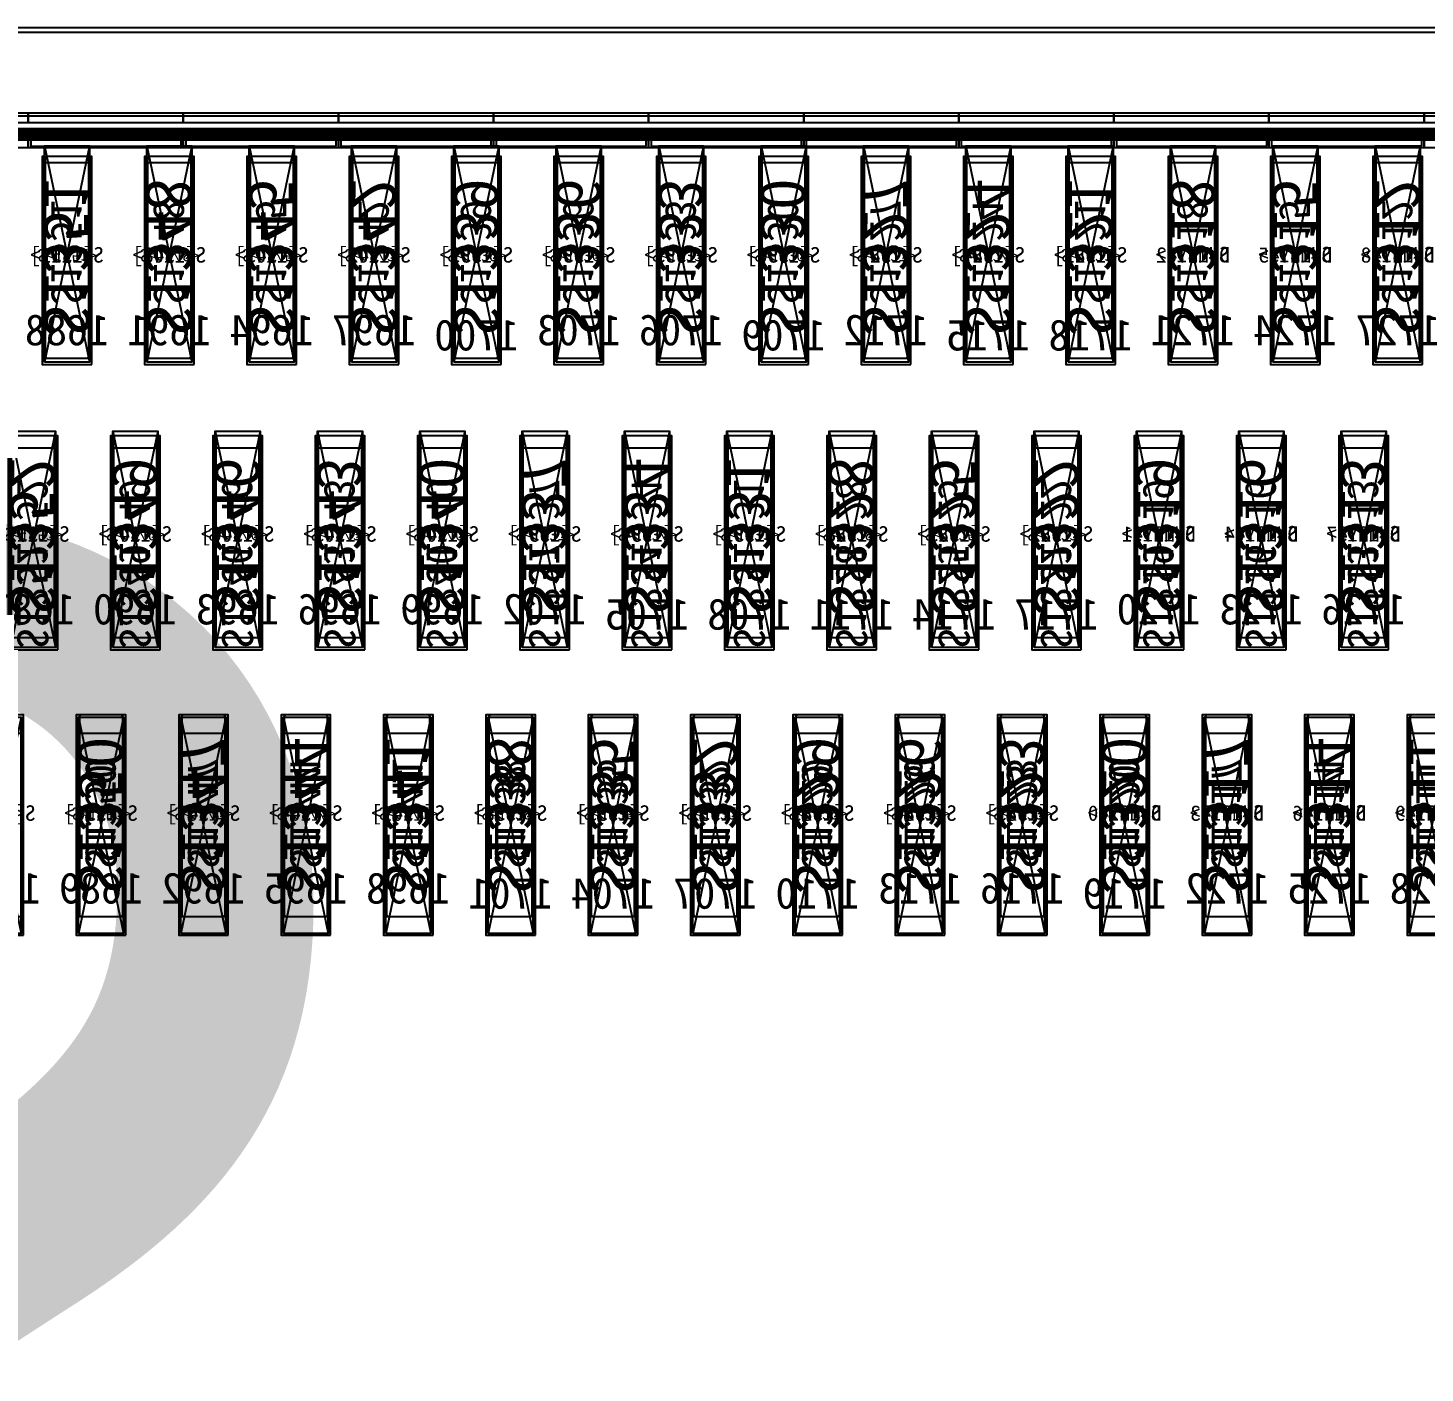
# Model space of a CAD drawing. Header units: millimetres. Extents: x 427 to 2444, y 137 to 817.
# Drawn here: x 1133.8467 to 1134.2971, y 301.2176 to 301.6514 of the extents above; entities that cross this region are included whole.
import ezdxf
from ezdxf.enums import TextEntityAlignment as Align

# ---------------------------------------------------------------- set-up
doc = ezdxf.new("R2010")
doc.units = ezdxf.units.MM
for name, color, linetype in [('L0', 211, 'Continuous'), ('L102', 91, 'Continuous'), ('L114', 213, 'Continuous'), ('L240', 60, 'Continuous'), ('L241', 200, 'Continuous'), ('L242', 51, 'Continuous'), ('L245', 53, 'Continuous'), ('L246', 93, 'Continuous'), ('L247', 13, 'Continuous'), ('L248', 171, 'Continuous'), ('L59', 140, 'Continuous'), ('L63', 4, 'Continuous'), ('L98', 150, 'Continuous')]:
    doc.layers.add(name, color=color, linetype=linetype)
doc.styles.add('txt', font='simhei.ttf')

# ---------------------------------------------------------------- blocks, each defined once
blk = doc.blocks.new('HX8394_F_PAD')
at = {"layer": 'L0'}
blk.add_lwpolyline([(-13.86, -0.4025), (-13.86, 0.4025), (13.86, 0.4025), (13.86, -0.4025), (-13.86, -0.4025)], close=True, dxfattribs=at)
at = {"layer": 'L241'}
blk.add_lwpolyline([(-13.9, -0.435), (-13.9, 0.435), (13.9, 0.435), (13.9, -0.435), (-13.9, -0.435)], close=True, dxfattribs=at)
at = {"layer": 'L242'}
for points in [[(1.352, 0.3285), (1.3505, 0.33), (1.3505, 0.392), (1.352, 0.3935), (1.365, 0.3935), (1.3665, 0.392), (1.3665, 0.33), (1.365, 0.3285), (1.352, 0.3285)], [(1.385, 0.3285), (1.3835, 0.33), (1.3835, 0.392), (1.385, 0.3935), (1.398, 0.3935), (1.3995, 0.392), (1.3995, 0.33), (1.398, 0.3285), (1.385, 0.3285)], [(1.418, 0.3285), (1.4165, 0.33), (1.4165, 0.392), (1.418, 0.3935), (1.431, 0.3935), (1.4325, 0.392), (1.4325, 0.33), (1.431, 0.3285), (1.418, 0.3285)], [(1.451, 0.3285), (1.4495, 0.33), (1.4495, 0.392), (1.451, 0.3935), (1.464, 0.3935), (1.4655, 0.392), (1.4655, 0.33), (1.464, 0.3285), (1.451, 0.3285)], [(1.484, 0.3285), (1.4825, 0.33), (1.4825, 0.392), (1.484, 0.3935), (1.497, 0.3935), (1.4985, 0.392), (1.4985, 0.33), (1.497, 0.3285), (1.484, 0.3285)], [(1.517, 0.3285), (1.5155, 0.33), (1.5155, 0.392), (1.517, 0.3935), (1.53, 0.3935), (1.5315, 0.392), (1.5315, 0.33), (1.53, 0.3285), (1.517, 0.3285)], [(1.55, 0.3285), (1.5485, 0.33), (1.5485, 0.392), (1.55, 0.3935), (1.563, 0.3935), (1.5645, 0.392), (1.5645, 0.33), (1.563, 0.3285), (1.55, 0.3285)], [(1.583, 0.3285), (1.5815, 0.33), (1.5815, 0.392), (1.583, 0.3935), (1.596, 0.3935), (1.5975, 0.392), (1.5975, 0.33), (1.596, 0.3285), (1.583, 0.3285)], [(1.616, 0.3285), (1.6145, 0.33), (1.6145, 0.392), (1.616, 0.3935), (1.629, 0.3935), (1.6305, 0.392), (1.6305, 0.33), (1.629, 0.3285), (1.616, 0.3285)], [(1.649, 0.3285), (1.6475, 0.33), (1.6475, 0.392), (1.649, 0.3935), (1.662, 0.3935), (1.6635, 0.392), (1.6635, 0.33), (1.662, 0.3285), (1.649, 0.3285)], [(1.682, 0.3285), (1.6805, 0.33), (1.6805, 0.392), (1.682, 0.3935), (1.695, 0.3935), (1.6965, 0.392), (1.6965, 0.33), (1.695, 0.3285), (1.682, 0.3285)], [(1.715, 0.3285), (1.7135, 0.33), (1.7135, 0.392), (1.715, 0.3935), (1.728, 0.3935), (1.7295, 0.392), (1.7295, 0.33), (1.728, 0.3285), (1.715, 0.3285)], [(1.748, 0.3285), (1.7465, 0.33), (1.7465, 0.392), (1.748, 0.3935), (1.761, 0.3935), (1.7625, 0.392), (1.7625, 0.33), (1.761, 0.3285), (1.748, 0.3285)], [(1.781, 0.3285), (1.7795, 0.33), (1.7795, 0.392), (1.781, 0.3935), (1.794, 0.3935), (1.7955, 0.392), (1.7955, 0.33), (1.794, 0.3285), (1.781, 0.3285)], [(1.363, 0.2385), (1.3615, 0.24), (1.3615, 0.302), (1.363, 0.3035), (1.376, 0.3035), (1.3775, 0.302), (1.3775, 0.24), (1.376, 0.2385), (1.363, 0.2385)], [(1.396, 0.2385), (1.3945, 0.24), (1.3945, 0.302), (1.396, 0.3035), (1.409, 0.3035), (1.4105, 0.302), (1.4105, 0.24), (1.409, 0.2385), (1.396, 0.2385)], [(1.429, 0.2385), (1.4275, 0.24), (1.4275, 0.302), (1.429, 0.3035), (1.442, 0.3035), (1.4435, 0.302), (1.4435, 0.24), (1.442, 0.2385), (1.429, 0.2385)], [(1.462, 0.2385), (1.4605, 0.24), (1.4605, 0.302), (1.462, 0.3035), (1.475, 0.3035), (1.4765, 0.302), (1.4765, 0.24), (1.475, 0.2385), (1.462, 0.2385)], [(1.495, 0.2385), (1.4935, 0.24), (1.4935, 0.302), (1.495, 0.3035), (1.508, 0.3035), (1.5095, 0.302), (1.5095, 0.24), (1.508, 0.2385), (1.495, 0.2385)], [(1.528, 0.2385), (1.5265, 0.24), (1.5265, 0.302), (1.528, 0.3035), (1.541, 0.3035), (1.5425, 0.302), (1.5425, 0.24), (1.541, 0.2385), (1.528, 0.2385)], [(1.561, 0.2385), (1.5595, 0.24), (1.5595, 0.302), (1.561, 0.3035), (1.574, 0.3035), (1.5755, 0.302), (1.5755, 0.24), (1.574, 0.2385), (1.561, 0.2385)], [(1.594, 0.2385), (1.5925, 0.24), (1.5925, 0.302), (1.594, 0.3035), (1.607, 0.3035), (1.6085, 0.302), (1.6085, 0.24), (1.607, 0.2385), (1.594, 0.2385)], [(1.627, 0.2385), (1.6255, 0.24), (1.6255, 0.302), (1.627, 0.3035), (1.64, 0.3035), (1.6415, 0.302), (1.6415, 0.24), (1.64, 0.2385), (1.627, 0.2385)], [(1.66, 0.2385), (1.6585, 0.24), (1.6585, 0.302), (1.66, 0.3035), (1.673, 0.3035), (1.6745, 0.302), (1.6745, 0.24), (1.673, 0.2385), (1.66, 0.2385)], [(1.693, 0.2385), (1.6915, 0.24), (1.6915, 0.302), (1.693, 0.3035), (1.706, 0.3035), (1.7075, 0.302), (1.7075, 0.24), (1.706, 0.2385), (1.693, 0.2385)], [(1.726, 0.2385), (1.7245, 0.24), (1.7245, 0.302), (1.726, 0.3035), (1.739, 0.3035), (1.7405, 0.302), (1.7405, 0.24), (1.739, 0.2385), (1.726, 0.2385)], [(1.759, 0.2385), (1.7575, 0.24), (1.7575, 0.302), (1.759, 0.3035), (1.772, 0.3035), (1.7735, 0.302), (1.7735, 0.24), (1.772, 0.2385), (1.759, 0.2385)], [(1.792, 0.2385), (1.7905, 0.24), (1.7905, 0.302), (1.792, 0.3035), (1.805, 0.3035), (1.8065, 0.302), (1.8065, 0.24), (1.805, 0.2385), (1.792, 0.2385)], [(1.341, 0.1485), (1.3395, 0.15), (1.3395, 0.212), (1.341, 0.2135), (1.354, 0.2135), (1.3555, 0.212), (1.3555, 0.15), (1.354, 0.1485), (1.341, 0.1485)], [(1.374, 0.1485), (1.3725, 0.15), (1.3725, 0.212), (1.374, 0.2135), (1.387, 0.2135), (1.3885, 0.212), (1.3885, 0.15), (1.387, 0.1485), (1.374, 0.1485)], [(1.407, 0.1485), (1.4055, 0.15), (1.4055, 0.212), (1.407, 0.2135), (1.42, 0.2135), (1.4215, 0.212), (1.4215, 0.15), (1.42, 0.1485), (1.407, 0.1485)], [(1.44, 0.1485), (1.4385, 0.15), (1.4385, 0.212), (1.44, 0.2135), (1.453, 0.2135), (1.4545, 0.212), (1.4545, 0.15), (1.453, 0.1485), (1.44, 0.1485)], [(1.473, 0.1485), (1.4715, 0.15), (1.4715, 0.212), (1.473, 0.2135), (1.486, 0.2135), (1.4875, 0.212), (1.4875, 0.15), (1.486, 0.1485), (1.473, 0.1485)], [(1.506, 0.1485), (1.5045, 0.15), (1.5045, 0.212), (1.506, 0.2135), (1.519, 0.2135), (1.5205, 0.212), (1.5205, 0.15), (1.519, 0.1485), (1.506, 0.1485)], [(1.539, 0.1485), (1.5375, 0.15), (1.5375, 0.212), (1.539, 0.2135), (1.552, 0.2135), (1.5535, 0.212), (1.5535, 0.15), (1.552, 0.1485), (1.539, 0.1485)], [(1.572, 0.1485), (1.5705, 0.15), (1.5705, 0.212), (1.572, 0.2135), (1.585, 0.2135), (1.5865, 0.212), (1.5865, 0.15), (1.585, 0.1485), (1.572, 0.1485)], [(1.605, 0.1485), (1.6035, 0.15), (1.6035, 0.212), (1.605, 0.2135), (1.618, 0.2135), (1.6195, 0.212), (1.6195, 0.15), (1.618, 0.1485), (1.605, 0.1485)], [(1.638, 0.1485), (1.6365, 0.15), (1.6365, 0.212), (1.638, 0.2135), (1.651, 0.2135), (1.6525, 0.212), (1.6525, 0.15), (1.651, 0.1485), (1.638, 0.1485)], [(1.671, 0.1485), (1.6695, 0.15), (1.6695, 0.212), (1.671, 0.2135), (1.684, 0.2135), (1.6855, 0.212), (1.6855, 0.15), (1.684, 0.1485), (1.671, 0.1485)], [(1.704, 0.1485), (1.7025, 0.15), (1.7025, 0.212), (1.704, 0.2135), (1.717, 0.2135), (1.7185, 0.212), (1.7185, 0.15), (1.717, 0.1485), (1.704, 0.1485)], [(1.737, 0.1485), (1.7355, 0.15), (1.7355, 0.212), (1.737, 0.2135), (1.75, 0.2135), (1.7515, 0.212), (1.7515, 0.15), (1.75, 0.1485), (1.737, 0.1485)], [(1.77, 0.1485), (1.7685, 0.15), (1.7685, 0.212), (1.77, 0.2135), (1.783, 0.2135), (1.7845, 0.212), (1.7845, 0.15), (1.783, 0.1485), (1.77, 0.1485)]]:
    blk.add_lwpolyline(points, close=True, dxfattribs=at)
at = {"layer": 'L247', "style": 'txt'}
for s, p in [('S1312', (1.3585, 0.362666)), ('S1315', (1.3915, 0.362666)), ('S1318', (1.4245, 0.362666)), ('S1321', (1.4575, 0.362666)), ('S1324', (1.4905, 0.362666)), ('S1327', (1.5235, 0.362666)), ('S1330', (1.5565, 0.362666)), ('S1333', (1.5895, 0.362666)), ('S1336', (1.6225, 0.362666)), ('S1339', (1.6555, 0.362666)), ('S1342', (1.6885, 0.362666)), ('S1345', (1.7215, 0.362666)), ('S1348', (1.7545, 0.362666)), ('S1351', (1.7875, 0.362666)), ('S1313', (1.3695, 0.272666)), ('S1316', (1.4025, 0.272666)), ('S1319', (1.4355, 0.272666)), ('S1322', (1.4685, 0.272666)), ('S1325', (1.5015, 0.272666)), ('S1328', (1.5345, 0.272666)), ('S1331', (1.5675, 0.272666)), ('S1334', (1.6005, 0.272666)), ('S1337', (1.6335, 0.272666)), ('S1340', (1.6665, 0.272666)), ('S1343', (1.6995, 0.272666)), ('S1346', (1.7325, 0.272666)), ('S1349', (1.7655, 0.272666)), ('S1352', (1.7985, 0.272666)), ('S1311', (1.3475, 0.182666)), ('S1314', (1.3805, 0.182666)), ('S1317', (1.4135, 0.182666)), ('S1320', (1.4465, 0.182666)), ('S1323', (1.4795, 0.182666)), ('S1326', (1.5125, 0.182666)), ('S1329', (1.5455, 0.182666)), ('S1332', (1.5785, 0.182666)), ('S1335', (1.6115, 0.182666)), ('S1338', (1.6445, 0.182666)), ('S1341', (1.6775, 0.182666)), ('S1344', (1.7105, 0.182666)), ('S1347', (1.7435, 0.182666)), ('S1350', (1.7765, 0.182666))]:
    blk.add_text(s, height=0.01, rotation=90, dxfattribs=at).set_placement(p, align=Align.MIDDLE_CENTER)
at = {"layer": 'L248', "style": 'txt'}
blk.add_text('27800x870(include SR&SL)', height=0.5, dxfattribs=at).set_placement((-0.381772, 0.019694), align=Align.MIDDLE_CENTER)
blk = doc.blocks.new('NTBUMP_65X16')
at = {"layer": 'L242'}
blk.add_lwpolyline([(-0.008, -0.0325), (-0.008, 0.0325), (0.008, 0.0325), (0.008, -0.0325), (-0.008, -0.0325)], close=True, dxfattribs=at)
blk = doc.blocks.new('ILI9881C_AA_NTBUMP_PM_875UM')
at = {"layer": 'L241'}
blk.add_lwpolyline([(-13.92, -0.4375), (-13.92, 0.4375), (13.92, 0.4375), (13.92, -0.4375), (-13.92, -0.4375)], close=True, dxfattribs=at)
at = {"rotation": 180}
for p in [(1.3585, 0.365), (1.3915, 0.365), (1.4245, 0.365), (1.4575, 0.365), (1.4905, 0.365), (1.5235, 0.365), (1.5565, 0.365), (1.5895, 0.365), (1.6225, 0.365), (1.6555, 0.365), (1.6885, 0.365), (1.7215, 0.365), (1.7545, 0.365), (1.7875, 0.365), (1.3695, 0.275), (1.4025, 0.275), (1.4355, 0.275), (1.4685, 0.275), (1.5015, 0.275), (1.5345, 0.275), (1.5675, 0.275), (1.6005, 0.275), (1.6335, 0.275), (1.6665, 0.275), (1.6995, 0.275), (1.7325, 0.275), (1.7655, 0.275), (1.7985, 0.275), (1.3475, 0.185), (1.3805, 0.185), (1.4135, 0.185), (1.4465, 0.185), (1.4795, 0.185), (1.5125, 0.185), (1.5455, 0.185), (1.5785, 0.185), (1.6115, 0.185), (1.6445, 0.185), (1.6775, 0.185), (1.7105, 0.185), (1.7435, 0.185), (1.7765, 0.185)]:
    blk.add_blockref('NTBUMP_65X16', p, dxfattribs=at)
at = {"layer": 'L246', "style": 'txt'}
for s, p in [('S1312', (1.3585, 0.365)), ('S1315', (1.3915, 0.365)), ('S1318', (1.4245, 0.365)), ('S1321', (1.4575, 0.365)), ('S1324', (1.4905, 0.365)), ('S1327', (1.5235, 0.365)), ('S1330', (1.5565, 0.365)), ('S1333', (1.5895, 0.365)), ('S1336', (1.6225, 0.365)), ('S1339', (1.6555, 0.365)), ('S1342', (1.6885, 0.365)), ('S1345', (1.7215, 0.365)), ('S1348', (1.7545, 0.365)), ('S1351', (1.7875, 0.365)), ('S1313', (1.3695, 0.275)), ('S1316', (1.4025, 0.275)), ('S1319', (1.4355, 0.275)), ('S1322', (1.4685, 0.275)), ('S1325', (1.5015, 0.275)), ('S1328', (1.5345, 0.275)), ('S1331', (1.5675, 0.275)), ('S1334', (1.6005, 0.275)), ('S1337', (1.6335, 0.275)), ('S1340', (1.6665, 0.275)), ('S1343', (1.6995, 0.275)), ('S1346', (1.7325, 0.275)), ('S1349', (1.7655, 0.275)), ('S1352', (1.7985, 0.275)), ('S1311', (1.3475, 0.185)), ('S1314', (1.3805, 0.185)), ('S1317', (1.4135, 0.185)), ('S1320', (1.4465, 0.185)), ('S1323', (1.4795, 0.185)), ('S1326', (1.5125, 0.185)), ('S1329', (1.5455, 0.185)), ('S1332', (1.5785, 0.185)), ('S1335', (1.6115, 0.185)), ('S1338', (1.6445, 0.185)), ('S1341', (1.6775, 0.185)), ('S1344', (1.7105, 0.185)), ('S1347', (1.7435, 0.185)), ('S1350', (1.7765, 0.185))]:
    blk.add_text(s, height=0.015, rotation=90, dxfattribs=at).set_placement(p, align=Align.MIDDLE_CENTER)
for s, p in [('1727', (1.3585, 0.341666)), ('1724', (1.3915, 0.341666)), ('1721', (1.4245, 0.341666)), ('1718', (1.4575, 0.34)), ('1715', (1.4905, 0.34)), ('1712', (1.5235, 0.341666)), ('1709', (1.5565, 0.34)), ('1706', (1.5895, 0.341666)), ('1703', (1.6225, 0.341666)), ('1700', (1.6555, 0.34)), ('1697', (1.6885, 0.341666)), ('1694', (1.7215, 0.341666)), ('1691', (1.7545, 0.341666)), ('1688', (1.7875, 0.341666)), ('1726', (1.3695, 0.251666)), ('1723', (1.4025, 0.251666)), ('1720', (1.4355, 0.251666)), ('1717', (1.4685, 0.25)), ('1714', (1.5015, 0.25)), ('1711', (1.5345, 0.25)), ('1708', (1.5675, 0.25)), ('1705', (1.6005, 0.25)), ('1702', (1.6335, 0.251666)), ('1699', (1.6665, 0.251666)), ('1696', (1.6995, 0.251666)), ('1693', (1.7325, 0.251666)), ('1690', (1.7655, 0.251666)), ('1687', (1.7985, 0.251666)), ('1728', (1.3475, 0.161666)), ('1725', (1.3805, 0.161666)), ('1722', (1.4135, 0.161666)), ('1719', (1.4465, 0.16)), ('1716', (1.4795, 0.161666)), ('1713', (1.5125, 0.161666)), ('1710', (1.5455, 0.16)), ('1707', (1.5785, 0.16)), ('1704', (1.6115, 0.16)), ('1701', (1.6445, 0.16)), ('1698', (1.6775, 0.161666)), ('1695', (1.7105, 0.161666)), ('1692', (1.7435, 0.161666)), ('1689', (1.7765, 0.161666)), ('1686', (1.8095, 0.161666))]:
    blk.add_text(s, height=0.01, dxfattribs=at).set_placement(p, align=Align.MIDDLE_CENTER)
blk = doc.blocks.new('OUT_3BUMP')
at = {"layer": 'L242'}
for points in [[(0, 0.206), (0, 0.271), (0.016, 0.271), (0.016, 0.206), (0, 0.206)], [(0.011, 0.116), (0.011, 0.181), (0.027, 0.181), (0.027, 0.116), (0.011, 0.116)], [(0.022, 0.026), (0.022, 0.091), (0.038, 0.091), (0.038, 0.026), (0.022, 0.026)]]:
    blk.add_lwpolyline(points, close=True, dxfattribs=at)
blk = doc.blocks.new('JD9365Z_PAD_20170829_Y880')
at = {"layer": 'L241'}
blk.add_lwpolyline([(-13.95, -0.41), (-13.95, 0.41), (13.95, 0.41), (13.95, -0.41), (-13.95, -0.41)], close=True, dxfattribs=at)
at = {"row_count": 1, "row_spacing": 0.245, "column_spacing": 0.033}
for p, column_count in [((-1.3885, 0.13), 84), ((1.3835, 0.13), 372)]:
    blk.add_blockref('OUT_3BUMP', p, dxfattribs=dict(at, column_count=column_count))
at = {"layer": 'L240', "style": 'txt'}
for s, p in [('DUMMY48', (1.3585, 0.369333)), ('DUMMY45', (1.3915, 0.369333)), ('DUMMY42', (1.4245, 0.369333)), ('S[1081]', (1.4575, 0.369333)), ('S[1084]', (1.4905, 0.369333)), ('S[1087]', (1.5235, 0.369333)), ('S[1090]', (1.5565, 0.369333)), ('S[1093]', (1.5895, 0.369333)), ('S[1096]', (1.6225, 0.369333)), ('S[1099]', (1.6555, 0.369333)), ('S[1102]', (1.6885, 0.369333)), ('S[1105]', (1.7215, 0.369333)), ('S[1108]', (1.7545, 0.369333)), ('S[1111]', (1.7875, 0.369333)), ('DUMMY47', (1.3695, 0.279333)), ('DUMMY44', (1.4025, 0.279333)), ('DUMMY41', (1.4355, 0.279333)), ('S[1082]', (1.4685, 0.279333)), ('S[1085]', (1.5015, 0.279333)), ('S[1088]', (1.5345, 0.279333)), ('S[1091]', (1.5675, 0.279333)), ('S[1094]', (1.6005, 0.279333)), ('S[1097]', (1.6335, 0.279333)), ('S[1100]', (1.6665, 0.279333)), ('S[1103]', (1.6995, 0.279333)), ('S[1106]', (1.7325, 0.279333)), ('S[1109]', (1.7655, 0.279333)), ('S[1112]', (1.7985, 0.279333)), ('DUMMY49', (1.3475, 0.189333)), ('DUMMY46', (1.3805, 0.189333)), ('DUMMY43', (1.4135, 0.189333)), ('DUMMY40', (1.4465, 0.189333)), ('S[1083]', (1.4795, 0.189333)), ('S[1086]', (1.5125, 0.189333)), ('S[1089]', (1.5455, 0.189333)), ('S[1092]', (1.5785, 0.189333)), ('S[1095]', (1.6115, 0.189333)), ('S[1098]', (1.6445, 0.189333)), ('S[1101]', (1.6775, 0.189333)), ('S[1104]', (1.7105, 0.189333)), ('S[1107]', (1.7435, 0.189333)), ('S[1110]', (1.7765, 0.189333)), ('S[1113]', (1.8095, 0.189333))]:
    blk.add_text(s, height=0.005, dxfattribs=at).set_placement(p, align=Align.MIDDLE_CENTER)
blk = doc.blocks.new('NV3052C3P_BUMP_ORI_20190911')
at = {"layer": 'L241'}
blk.add_lwpolyline([(-13.8, -0.398), (-13.8, 0.398), (13.8, 0.398), (13.8, -0.398), (-13.8, -0.398)], close=True, dxfattribs=at)
at = {"layer": 'L242'}
for points in [[(1.3505, 0.32), (1.3505, 0.385), (1.3665, 0.385), (1.3665, 0.32), (1.3505, 0.32)], [(1.3835, 0.32), (1.3835, 0.385), (1.3995, 0.385), (1.3995, 0.32), (1.3835, 0.32)], [(1.4165, 0.32), (1.4165, 0.385), (1.4325, 0.385), (1.4325, 0.32), (1.4165, 0.32)], [(1.4495, 0.32), (1.4495, 0.385), (1.4655, 0.385), (1.4655, 0.32), (1.4495, 0.32)], [(1.4825, 0.32), (1.4825, 0.385), (1.4985, 0.385), (1.4985, 0.32), (1.4825, 0.32)], [(1.5155, 0.32), (1.5155, 0.385), (1.5315, 0.385), (1.5315, 0.32), (1.5155, 0.32)], [(1.5485, 0.32), (1.5485, 0.385), (1.5645, 0.385), (1.5645, 0.32), (1.5485, 0.32)], [(1.5815, 0.32), (1.5815, 0.385), (1.5975, 0.385), (1.5975, 0.32), (1.5815, 0.32)], [(1.6145, 0.32), (1.6145, 0.385), (1.6305, 0.385), (1.6305, 0.32), (1.6145, 0.32)], [(1.6475, 0.32), (1.6475, 0.385), (1.6635, 0.385), (1.6635, 0.32), (1.6475, 0.32)], [(1.6805, 0.32), (1.6805, 0.385), (1.6965, 0.385), (1.6965, 0.32), (1.6805, 0.32)], [(1.7135, 0.32), (1.7135, 0.385), (1.7295, 0.385), (1.7295, 0.32), (1.7135, 0.32)], [(1.7465, 0.32), (1.7465, 0.385), (1.7625, 0.385), (1.7625, 0.32), (1.7465, 0.32)], [(1.7795, 0.32), (1.7795, 0.385), (1.7955, 0.385), (1.7955, 0.32), (1.7795, 0.32)], [(1.3615, 0.23), (1.3615, 0.295), (1.3775, 0.295), (1.3775, 0.23), (1.3615, 0.23)], [(1.3945, 0.23), (1.3945, 0.295), (1.4105, 0.295), (1.4105, 0.23), (1.3945, 0.23)], [(1.4275, 0.23), (1.4275, 0.295), (1.4435, 0.295), (1.4435, 0.23), (1.4275, 0.23)], [(1.4605, 0.23), (1.4605, 0.295), (1.4765, 0.295), (1.4765, 0.23), (1.4605, 0.23)], [(1.4935, 0.23), (1.4935, 0.295), (1.5095, 0.295), (1.5095, 0.23), (1.4935, 0.23)], [(1.5265, 0.23), (1.5265, 0.295), (1.5425, 0.295), (1.5425, 0.23), (1.5265, 0.23)], [(1.5595, 0.23), (1.5595, 0.295), (1.5755, 0.295), (1.5755, 0.23), (1.5595, 0.23)], [(1.5925, 0.23), (1.5925, 0.295), (1.6085, 0.295), (1.6085, 0.23), (1.5925, 0.23)], [(1.6255, 0.23), (1.6255, 0.295), (1.6415, 0.295), (1.6415, 0.23), (1.6255, 0.23)], [(1.6585, 0.23), (1.6585, 0.295), (1.6745, 0.295), (1.6745, 0.23), (1.6585, 0.23)], [(1.6915, 0.23), (1.6915, 0.295), (1.7075, 0.295), (1.7075, 0.23), (1.6915, 0.23)], [(1.7245, 0.23), (1.7245, 0.295), (1.7405, 0.295), (1.7405, 0.23), (1.7245, 0.23)], [(1.7575, 0.23), (1.7575, 0.295), (1.7735, 0.295), (1.7735, 0.23), (1.7575, 0.23)], [(1.7905, 0.23), (1.7905, 0.295), (1.8065, 0.295), (1.8065, 0.23), (1.7905, 0.23)], [(1.3395, 0.14), (1.3395, 0.205), (1.3555, 0.205), (1.3555, 0.14), (1.3395, 0.14)], [(1.3725, 0.14), (1.3725, 0.205), (1.3885, 0.205), (1.3885, 0.14), (1.3725, 0.14)], [(1.4055, 0.14), (1.4055, 0.205), (1.4215, 0.205), (1.4215, 0.14), (1.4055, 0.14)], [(1.4385, 0.14), (1.4385, 0.205), (1.4545, 0.205), (1.4545, 0.14), (1.4385, 0.14)], [(1.4715, 0.14), (1.4715, 0.205), (1.4875, 0.205), (1.4875, 0.14), (1.4715, 0.14)], [(1.5045, 0.14), (1.5045, 0.205), (1.5205, 0.205), (1.5205, 0.14), (1.5045, 0.14)], [(1.5375, 0.14), (1.5375, 0.205), (1.5535, 0.205), (1.5535, 0.14), (1.5375, 0.14)], [(1.5705, 0.14), (1.5705, 0.205), (1.5865, 0.205), (1.5865, 0.14), (1.5705, 0.14)], [(1.6035, 0.14), (1.6035, 0.205), (1.6195, 0.205), (1.6195, 0.14), (1.6035, 0.14)], [(1.6365, 0.14), (1.6365, 0.205), (1.6525, 0.205), (1.6525, 0.14), (1.6365, 0.14)], [(1.6695, 0.14), (1.6695, 0.205), (1.6855, 0.205), (1.6855, 0.14), (1.6695, 0.14)], [(1.7025, 0.14), (1.7025, 0.205), (1.7185, 0.205), (1.7185, 0.14), (1.7025, 0.14)], [(1.7355, 0.14), (1.7355, 0.205), (1.7515, 0.205), (1.7515, 0.14), (1.7355, 0.14)], [(1.7685, 0.14), (1.7685, 0.205), (1.7845, 0.205), (1.7845, 0.14), (1.7685, 0.14)]]:
    blk.add_lwpolyline(points, close=True, dxfattribs=at)
at = {"layer": 'L245', "style": 'txt'}
for s, p in [('S<1312>', (1.358612, 0.353421)), ('S<1315>', (1.391612, 0.353421)), ('S<1318>', (1.424612, 0.353421)), ('S<1321>', (1.457473, 0.353333)), ('S<1324>', (1.490473, 0.353333)), ('S<1327>', (1.523473, 0.353333)), ('S<1330>', (1.556473, 0.353333)), ('S<1333>', (1.589473, 0.353333)), ('S<1336>', (1.622473, 0.353333)), ('S<1339>', (1.655473, 0.353333)), ('S<1342>', (1.688473, 0.353333)), ('S<1345>', (1.721473, 0.353333)), ('S<1348>', (1.754473, 0.353333)), ('S<1351>', (1.787473, 0.353333)), ('S<1313>', (1.369612, 0.263421)), ('S<1316>', (1.402612, 0.263421)), ('S<1319>', (1.435612, 0.263421)), ('S<1322>', (1.468473, 0.263333)), ('S<1325>', (1.501473, 0.263333)), ('S<1328>', (1.534473, 0.263333)), ('S<1331>', (1.567473, 0.263333)), ('S<1334>', (1.600473, 0.263333)), ('S<1337>', (1.633473, 0.263333)), ('S<1340>', (1.666473, 0.263333)), ('S<1343>', (1.699473, 0.263333)), ('S<1346>', (1.732473, 0.263333)), ('S<1349>', (1.765473, 0.263333)), ('S<1352>', (1.798473, 0.263333)), ('S<1311>', (1.347612, 0.173421)), ('S<1314>', (1.380612, 0.173421)), ('S<1317>', (1.413612, 0.173421)), ('S<1320>', (1.446612, 0.173421)), ('S<1323>', (1.479473, 0.173333)), ('S<1326>', (1.512473, 0.173333)), ('S<1329>', (1.545473, 0.173333)), ('S<1332>', (1.578473, 0.173333)), ('S<1335>', (1.611473, 0.173333)), ('S<1338>', (1.644473, 0.173333)), ('S<1341>', (1.677473, 0.173333)), ('S<1344>', (1.710473, 0.173333)), ('S<1347>', (1.743473, 0.173333)), ('S<1350>', (1.776473, 0.173333)), ('S<1353>', (1.809473, 0.173333))]:
    blk.add_text(s, height=0.005, dxfattribs=at).set_placement(p, align=Align.MIDDLE_CENTER)
blk = doc.blocks.new('BUMP_14_65')
at = {"layer": 'L242'}
blk.add_lwpolyline([(-0.007, -0.022), (-0.007, 0.043), (0.007, 0.043), (0.007, -0.022), (-0.007, -0.022)], close=True, dxfattribs=at)
blk = doc.blocks.new('FL11283_A_OTHER')
at = {"layer": 'L102'}
blk.add_lwpolyline([(0, 0), (0, 0.41), (13.86, 0.41), (13.86, 0), (0, 0)], close=True, dxfattribs=at)
at = {"layer": 'L241'}
blk.add_lwpolyline([(-13.86, -0.41), (-13.86, 0.41), (13.86, 0.41), (13.86, 0.404), (-13.854, 0.404), (-13.854, -0.404), (13.854, -0.404), (13.854, 0.404), (13.86, 0.404), (13.86, -0.41), (-13.86, -0.41)], close=True, dxfattribs=at)
at = {"layer": 'L59'}
blk.add_lwpolyline([(-13.86, -0.41), (-13.86, 0.41), (13.86, 0.41), (13.86, -0.41), (-13.86, -0.41)], close=True, dxfattribs=at)
for p in [(1.3585, 0.358), (1.3915, 0.358), (1.4245, 0.358), (1.4575, 0.358), (1.4905, 0.358), (1.5235, 0.358), (1.5565, 0.358), (1.5895, 0.358), (1.6225, 0.358), (1.6555, 0.358), (1.6885, 0.358), (1.7215, 0.358), (1.7545, 0.358), (1.7875, 0.358), (1.3695, 0.268), (1.4025, 0.268), (1.4355, 0.268), (1.4685, 0.268), (1.5015, 0.268), (1.5345, 0.268), (1.5675, 0.268), (1.6005, 0.268), (1.6335, 0.268), (1.6665, 0.268), (1.6995, 0.268), (1.7325, 0.268), (1.7655, 0.268), (1.7985, 0.268), (1.3475, 0.178), (1.3805, 0.178), (1.4135, 0.178), (1.4465, 0.178), (1.4795, 0.178), (1.5125, 0.178), (1.5455, 0.178), (1.5785, 0.178), (1.6115, 0.178), (1.6445, 0.178), (1.6775, 0.178), (1.7105, 0.178), (1.7435, 0.178), (1.7765, 0.178)]:
    blk.add_blockref('BUMP_14_65', p)
at = {"layer": 'L102', "style": 'txt'}
for s, p in [('S1312', (1.3585, 0.370166)), ('S1315', (1.3915, 0.370166)), ('S1318', (1.4245, 0.370166)), ('S1321', (1.4575, 0.370166)), ('S1324', (1.4905, 0.370166)), ('S1327', (1.5235, 0.370166)), ('S1330', (1.5565, 0.370166)), ('S1333', (1.5895, 0.370166)), ('S1336', (1.6225, 0.370166)), ('S1339', (1.6555, 0.370166)), ('S1342', (1.6885, 0.370166)), ('S1345', (1.7215, 0.370166)), ('S1348', (1.7545, 0.370166)), ('S1351', (1.7875, 0.370166)), ('S1313', (1.3695, 0.259166)), ('S1316', (1.4025, 0.259166)), ('S1319', (1.4355, 0.259166)), ('S1322', (1.4685, 0.259166)), ('S1325', (1.5015, 0.259166)), ('S1328', (1.5345, 0.259166)), ('S1331', (1.5675, 0.259166)), ('S1334', (1.6005, 0.259166)), ('S1337', (1.6335, 0.259166)), ('S1340', (1.6665, 0.259166)), ('S1343', (1.6995, 0.259166)), ('S1346', (1.7325, 0.259166)), ('S1349', (1.7655, 0.259166)), ('S1352', (1.7985, 0.259166)), ('S1311', (1.3475, 0.188166)), ('S1314', (1.3805, 0.188166)), ('S1317', (1.4135, 0.188166)), ('S1320', (1.4465, 0.188166)), ('S1323', (1.4795, 0.188166)), ('S1326', (1.5125, 0.188166)), ('S1329', (1.5455, 0.188166)), ('S1332', (1.5785, 0.188166)), ('S1335', (1.6115, 0.188166)), ('S1338', (1.6445, 0.188166)), ('S1341', (1.6775, 0.188166)), ('S1344', (1.7105, 0.188166)), ('S1347', (1.7435, 0.188166)), ('S1350', (1.7765, 0.188166))]:
    blk.add_text(s, height=0.01, rotation=90, dxfattribs=at).set_placement(p, align=Align.MIDDLE_CENTER)
blk = doc.blocks.new('GC9702_LCDPAD_BUMP')
at = {"layer": 'L242'}
blk.add_lwpolyline([(-0.008, -0.0325), (-0.008, 0.0325), (0.008, 0.0325), (0.008, -0.0325), (-0.008, -0.0325)], close=True, dxfattribs=at)
blk = doc.blocks.new('GC9702_BUMP_NOCOMPENSATION')
at = {"layer": 'L114', "const_width": 0.004}
for points in [[(1.3, 0.378), (1.35, 0.378)], [(1.3, 0.378), (1.35, 0.378)], [(1.3, 0.378), (1.35, 0.378)], [(1.3, 0.378), (1.35, 0.378)], [(1.35, 0.378), (1.4, 0.378)], [(1.35, 0.378), (1.4, 0.378)], [(1.35, 0.378), (1.4, 0.378)], [(1.35, 0.378), (1.4, 0.378)], [(1.4, 0.378), (1.45, 0.378)], [(1.4, 0.378), (1.45, 0.378)], [(1.4, 0.378), (1.45, 0.378)], [(1.4, 0.378), (1.45, 0.378)], [(1.45, 0.378), (1.5, 0.378)], [(1.45, 0.378), (1.5, 0.378)], [(1.45, 0.378), (1.5, 0.378)], [(1.45, 0.378), (1.5, 0.378)], [(1.5, 0.378), (1.55, 0.378)], [(1.5, 0.378), (1.55, 0.378)], [(1.5, 0.378), (1.55, 0.378)], [(1.5, 0.378), (1.55, 0.378)], [(1.55, 0.378), (1.6, 0.378)], [(1.55, 0.378), (1.6, 0.378)], [(1.55, 0.378), (1.6, 0.378)], [(1.55, 0.378), (1.6, 0.378)], [(1.6, 0.378), (1.65, 0.378)], [(1.6, 0.378), (1.65, 0.378)], [(1.6, 0.378), (1.65, 0.378)], [(1.6, 0.378), (1.65, 0.378)], [(1.65, 0.378), (1.7, 0.378)], [(1.65, 0.378), (1.7, 0.378)], [(1.65, 0.378), (1.7, 0.378)], [(1.65, 0.378), (1.7, 0.378)], [(1.7, 0.378), (1.75, 0.378)], [(1.7, 0.378), (1.75, 0.378)], [(1.7, 0.378), (1.75, 0.378)], [(1.7, 0.378), (1.75, 0.378)], [(1.75, 0.378), (1.8, 0.378)], [(1.75, 0.378), (1.8, 0.378)], [(1.75, 0.378), (1.8, 0.378)], [(1.75, 0.378), (1.8, 0.378)], [(1.8, 0.378), (1.85, 0.378)], [(1.8, 0.378), (1.85, 0.378)], [(1.8, 0.378), (1.85, 0.378)], [(1.8, 0.378), (1.85, 0.378)]]:
    blk.add_lwpolyline(points, dxfattribs=at)
at = {"layer": 'L114'}
for points in [[(1.3, 0.374), (1.3, 0.38), (1.35, 0.38), (1.35, 0.374), (1.3, 0.374)], [(1.3, 0.374), (1.3, 0.38), (1.35, 0.38), (1.35, 0.374), (1.3, 0.374)], [(1.35, 0.374), (1.35, 0.38), (1.4, 0.38), (1.4, 0.374), (1.35, 0.374)], [(1.35, 0.374), (1.35, 0.38), (1.4, 0.38), (1.4, 0.374), (1.35, 0.374)], [(1.35074, 0.37443), (1.35074, 0.379), (1.39918, 0.379), (1.39918, 0.37443), (1.35074, 0.37443)], [(1.35074, 0.37443), (1.35074, 0.379), (1.39918, 0.379), (1.39918, 0.37443), (1.35074, 0.37443)], [(1.4, 0.374), (1.4, 0.38), (1.45, 0.38), (1.45, 0.374), (1.4, 0.374)], [(1.4, 0.374), (1.4, 0.38), (1.45, 0.38), (1.45, 0.374), (1.4, 0.374)], [(1.40074, 0.37443), (1.40074, 0.379), (1.44918, 0.379), (1.44918, 0.37443), (1.40074, 0.37443)], [(1.40074, 0.37443), (1.40074, 0.379), (1.44918, 0.379), (1.44918, 0.37443), (1.40074, 0.37443)], [(1.45, 0.374), (1.45, 0.38), (1.5, 0.38), (1.5, 0.374), (1.45, 0.374)], [(1.45, 0.374), (1.45, 0.38), (1.5, 0.38), (1.5, 0.374), (1.45, 0.374)], [(1.45074, 0.37443), (1.45074, 0.379), (1.49918, 0.379), (1.49918, 0.37443), (1.45074, 0.37443)], [(1.45074, 0.37443), (1.45074, 0.379), (1.49918, 0.379), (1.49918, 0.37443), (1.45074, 0.37443)], [(1.5, 0.374), (1.5, 0.38), (1.55, 0.38), (1.55, 0.374), (1.5, 0.374)], [(1.5, 0.374), (1.5, 0.38), (1.55, 0.38), (1.55, 0.374), (1.5, 0.374)], [(1.50074, 0.37443), (1.50074, 0.379), (1.54918, 0.379), (1.54918, 0.37443), (1.50074, 0.37443)], [(1.50074, 0.37443), (1.50074, 0.379), (1.54918, 0.379), (1.54918, 0.37443), (1.50074, 0.37443)], [(1.55, 0.374), (1.55, 0.38), (1.6, 0.38), (1.6, 0.374), (1.55, 0.374)], [(1.55, 0.374), (1.55, 0.38), (1.6, 0.38), (1.6, 0.374), (1.55, 0.374)], [(1.55074, 0.37443), (1.55074, 0.379), (1.59918, 0.379), (1.59918, 0.37443), (1.55074, 0.37443)], [(1.55074, 0.37443), (1.55074, 0.379), (1.59918, 0.379), (1.59918, 0.37443), (1.55074, 0.37443)], [(1.6, 0.374), (1.6, 0.38), (1.65, 0.38), (1.65, 0.374), (1.6, 0.374)], [(1.6, 0.374), (1.6, 0.38), (1.65, 0.38), (1.65, 0.374), (1.6, 0.374)], [(1.60074, 0.37443), (1.60074, 0.379), (1.64918, 0.379), (1.64918, 0.37443), (1.60074, 0.37443)], [(1.60074, 0.37443), (1.60074, 0.379), (1.64918, 0.379), (1.64918, 0.37443), (1.60074, 0.37443)], [(1.65, 0.374), (1.65, 0.38), (1.7, 0.38), (1.7, 0.374), (1.65, 0.374)], [(1.65, 0.374), (1.65, 0.38), (1.7, 0.38), (1.7, 0.374), (1.65, 0.374)], [(1.65074, 0.37443), (1.65074, 0.379), (1.69918, 0.379), (1.69918, 0.37443), (1.65074, 0.37443)], [(1.65074, 0.37443), (1.65074, 0.379), (1.69918, 0.379), (1.69918, 0.37443), (1.65074, 0.37443)], [(1.7, 0.374), (1.7, 0.38), (1.75, 0.38), (1.75, 0.374), (1.7, 0.374)], [(1.7, 0.374), (1.7, 0.38), (1.75, 0.38), (1.75, 0.374), (1.7, 0.374)], [(1.70074, 0.37443), (1.70074, 0.379), (1.74918, 0.379), (1.74918, 0.37443), (1.70074, 0.37443)], [(1.70074, 0.37443), (1.70074, 0.379), (1.74918, 0.379), (1.74918, 0.37443), (1.70074, 0.37443)], [(1.75, 0.374), (1.75, 0.38), (1.8, 0.38), (1.8, 0.374), (1.75, 0.374)], [(1.75, 0.374), (1.75, 0.38), (1.8, 0.38), (1.8, 0.374), (1.75, 0.374)], [(1.75074, 0.37443), (1.75074, 0.379), (1.79918, 0.379), (1.79918, 0.37443), (1.75074, 0.37443)], [(1.75074, 0.37443), (1.75074, 0.379), (1.79918, 0.379), (1.79918, 0.37443), (1.75074, 0.37443)], [(1.8, 0.374), (1.8, 0.38), (1.85, 0.38), (1.85, 0.374), (1.8, 0.374)], [(1.8, 0.374), (1.8, 0.38), (1.85, 0.38), (1.85, 0.374), (1.8, 0.374)]]:
    blk.add_lwpolyline(points, close=True, dxfattribs=at)
at = {"layer": 'L241'}
for points in [[(1.3, 0.382), (1.3, 0.385), (1.35, 0.385), (1.35, 0.382), (1.3, 0.382)], [(1.3, 0.382), (1.3, 0.385), (1.35, 0.385), (1.35, 0.382), (1.3, 0.382)], [(1.35, 0.382), (1.35, 0.385), (1.4, 0.385), (1.4, 0.382), (1.35, 0.382)], [(1.35, 0.382), (1.35, 0.385), (1.4, 0.385), (1.4, 0.382), (1.35, 0.382)], [(1.4, 0.382), (1.4, 0.385), (1.45, 0.385), (1.45, 0.382), (1.4, 0.382)], [(1.4, 0.382), (1.4, 0.385), (1.45, 0.385), (1.45, 0.382), (1.4, 0.382)], [(1.45, 0.382), (1.45, 0.385), (1.5, 0.385), (1.5, 0.382), (1.45, 0.382)], [(1.45, 0.382), (1.45, 0.385), (1.5, 0.385), (1.5, 0.382), (1.45, 0.382)], [(1.5, 0.382), (1.5, 0.385), (1.55, 0.385), (1.55, 0.382), (1.5, 0.382)], [(1.5, 0.382), (1.5, 0.385), (1.55, 0.385), (1.55, 0.382), (1.5, 0.382)], [(1.55, 0.382), (1.55, 0.385), (1.6, 0.385), (1.6, 0.382), (1.55, 0.382)], [(1.55, 0.382), (1.55, 0.385), (1.6, 0.385), (1.6, 0.382), (1.55, 0.382)], [(1.6, 0.382), (1.6, 0.385), (1.65, 0.385), (1.65, 0.382), (1.6, 0.382)], [(1.6, 0.382), (1.6, 0.385), (1.65, 0.385), (1.65, 0.382), (1.6, 0.382)], [(1.65, 0.382), (1.65, 0.385), (1.7, 0.385), (1.7, 0.382), (1.65, 0.382)], [(1.65, 0.382), (1.65, 0.385), (1.7, 0.385), (1.7, 0.382), (1.65, 0.382)], [(1.7, 0.382), (1.7, 0.385), (1.75, 0.385), (1.75, 0.382), (1.7, 0.382)], [(1.7, 0.382), (1.7, 0.385), (1.75, 0.385), (1.75, 0.382), (1.7, 0.382)], [(1.75, 0.382), (1.75, 0.385), (1.8, 0.385), (1.8, 0.382), (1.75, 0.382)], [(1.75, 0.382), (1.75, 0.385), (1.8, 0.385), (1.8, 0.382), (1.75, 0.382)], [(1.8, 0.382), (1.8, 0.385), (1.85, 0.385), (1.85, 0.382), (1.8, 0.382)], [(1.8, 0.382), (1.8, 0.385), (1.85, 0.385), (1.85, 0.382), (1.8, 0.382)]]:
    blk.add_lwpolyline(points, close=True, dxfattribs=at)
at = {"row_count": 1, "column_count": 413, "row_spacing": 0.065, "column_spacing": 0.033}
for p in [(0.0055, 0.3365), (0.0165, 0.2445), (0.0275, 0.1525)]:
    blk.add_blockref('GC9702_LCDPAD_BUMP', p, dxfattribs=at)
at = {"layer": 'L98', "style": 'txt'}
for s, p in [('S<1321>', (1.4575, 0.33917)), ('S<1324>', (1.4905, 0.33917)), ('S<1327>', (1.5235, 0.33917)), ('S<1330>', (1.5565, 0.33917)), ('S<1333>', (1.5895, 0.33917)), ('S<1336>', (1.6225, 0.33917)), ('S<1339>', (1.6555, 0.33917)), ('S<1342>', (1.6885, 0.33917)), ('S<1345>', (1.7215, 0.33917)), ('S<1348>', (1.7545, 0.33917)), ('S<1351>', (1.7875, 0.33917)), ('S<1322>', (1.4685, 0.24917)), ('S<1325>', (1.5015, 0.24917)), ('S<1328>', (1.5345, 0.24917)), ('S<1331>', (1.5675, 0.24917)), ('S<1334>', (1.6005, 0.24917)), ('S<1337>', (1.6335, 0.24917)), ('S<1340>', (1.6665, 0.24917)), ('S<1343>', (1.6995, 0.24917)), ('S<1346>', (1.7325, 0.24917)), ('S<1349>', (1.7655, 0.24917)), ('S<1352>', (1.7985, 0.24917)), ('S<1323>', (1.4795, 0.15917)), ('S<1326>', (1.5125, 0.15917)), ('S<1329>', (1.5455, 0.15917)), ('S<1332>', (1.5785, 0.15917)), ('S<1335>', (1.6115, 0.15917)), ('S<1338>', (1.6445, 0.15917)), ('S<1341>', (1.6775, 0.15917)), ('S<1344>', (1.7105, 0.15917)), ('S<1347>', (1.7435, 0.15917)), ('S<1350>', (1.7765, 0.15917))]:
    blk.add_text(s, height=0.004, rotation=180, dxfattribs=at).set_placement(p, align=Align.MIDDLE_CENTER)
blk = doc.blocks.new('IC_GDS_ALL')
for name, p in [('ILI9881C_AA_NTBUMP_PM_875UM', (0, 0)), ('HX8394_F_PAD', (0, 0.004)), ('GC9702_BUMP_NOCOMPENSATION', (0, 0.0265)), ('NV3052C3P_BUMP_ORI_20190911', (0, 0.0125)), ('JD9365Z_PAD_20170829_Y880', (0, -0.0035)), ('FL11283_A_OTHER', (0, -0.0035))]:
    blk.add_blockref(name, p)
blk = doc.blocks.new('OUTPUT_PAD_SD')
at = {"color": 5, "linetype": 'Continuous'}
blk.add_lwpolyline([(0.00225, 0.078), (0.01675, 0.00825), (0.01675, 0.078), (0.00225, 0.00825)], dxfattribs=at)
at = {"layer": 'L63', "color": 5}
blk.add_lwpolyline([(0.00225, 0.00825), (0.00225, 0.078), (0.01675, 0.078), (0.01675, 0.00825), (0.00225, 0.00825)], close=True, dxfattribs=at)
blk = doc.blocks.new('OUTPUT_PAD_GATE')
at = {"color": 5, "linetype": 'Continuous'}
blk.add_lwpolyline([(0.00175, 0.07125), (0.01625, 0.0015), (0.01625, 0.07125), (0.00175, 0.0015)], dxfattribs=at)
at = {"layer": 'L63', "color": 5}
blk.add_lwpolyline([(0.00175, 0.0015), (0.00175, 0.07125), (0.01625, 0.07125), (0.01625, 0.0015), (0.00175, 0.0015)], close=True, dxfattribs=at)
blk = doc.blocks.new('IC_PAD_ALL')
at = {"row_count": 1, "row_spacing": 0.0685, "column_spacing": 0.066}
for name, p, column_count in [('OUTPUT_PAD_GATE', (0.004, 0.68425), 414), ('OUTPUT_PAD_SD', (0.0365, 0.6775), 414), ('OUTPUT_PAD_GATE', (0.026, 0.59225), 414), ('OUTPUT_PAD_SD', (0.0585, 0.5855), 413), ('OUTPUT_PAD_GATE', (-0.018, 0.5), 414), ('OUTPUT_PAD_SD', (0.0145, 0.49325), 414)]:
    blk.add_blockref(name, p, dxfattribs=dict(at, column_count=column_count))
blk = doc.blocks.new('IC_ALL')
at = {"yscale": -1, "rotation": 180}
blk.add_blockref('IC_GDS_ALL', (14, 0.4375), dxfattribs=at)
blk.add_blockref('IC_PAD_ALL', (0.3525, 0.083))
blk = doc.blocks.new('IC_FPC_OLB_ALL')
blk.add_blockref('IC_ALL', (1.188, 1.0245))

msp = doc.modelspace()

# ---------------------------------------------------------------- block references
msp.add_blockref('IC_FPC_OLB_ALL', (1120.45883, 299.75037))

doc.saveas('drawing.dxf')
